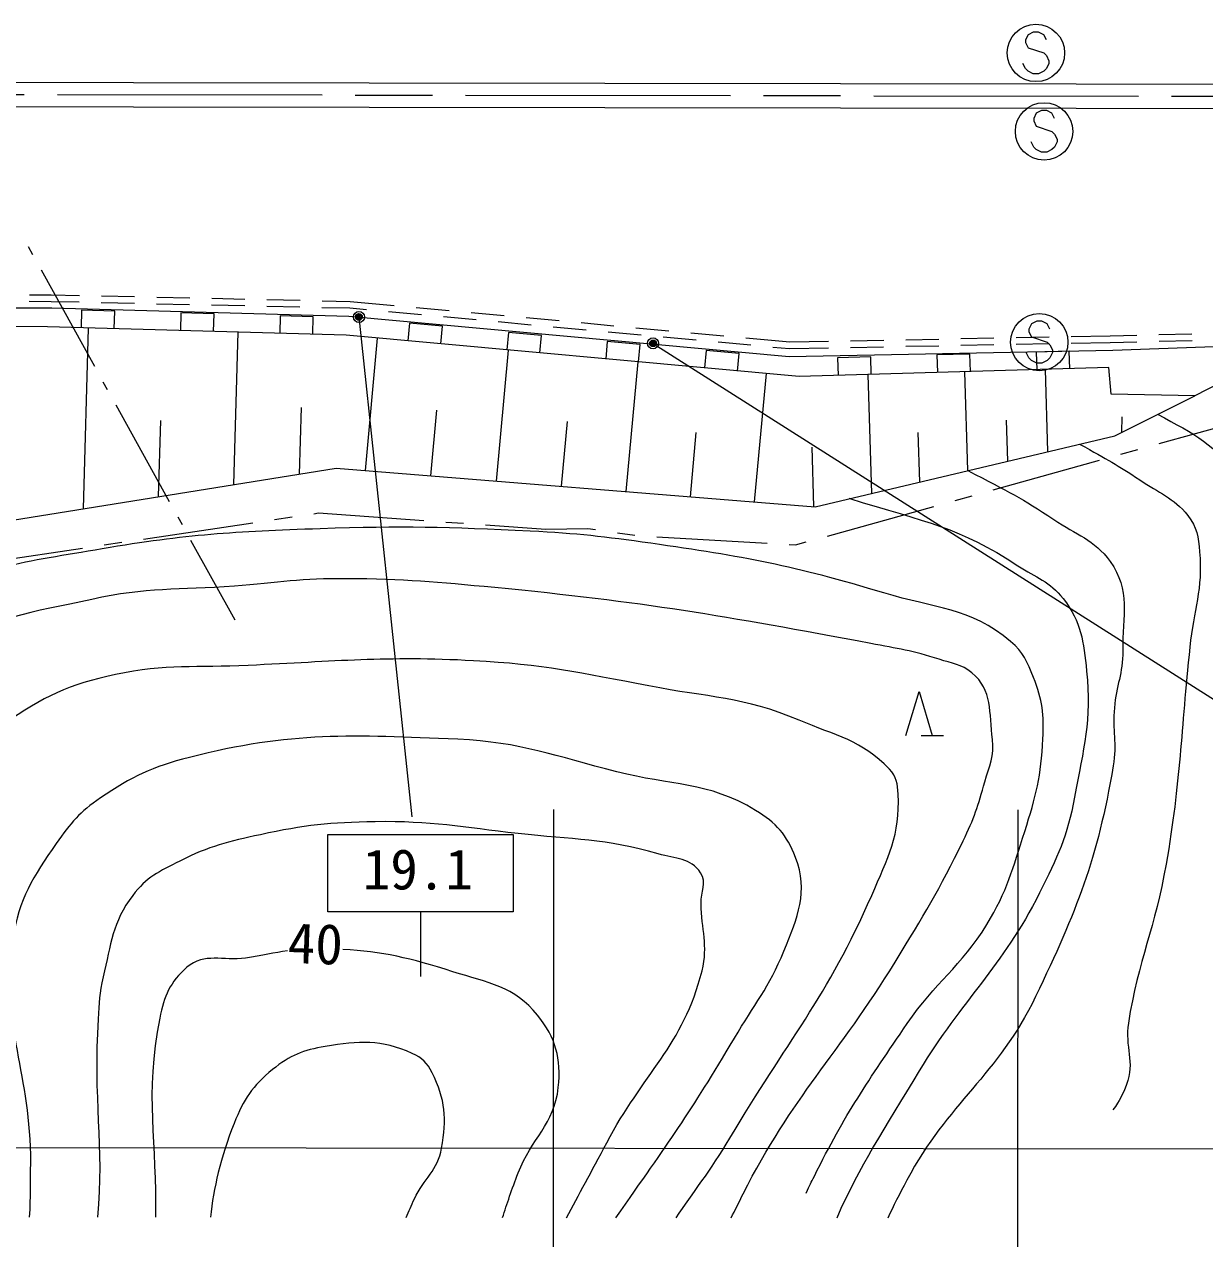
# Model space of a CAD drawing. Units: millimetres, scale not verified. Extents: x 40000 to 680000, y 20000 to 380000.
# Drawn here: x 270575 to 324071, y 236172 to 291224 of the extents above; entities that cross this region are included whole.
import ezdxf
from ezdxf.enums import TextEntityAlignment as Align

# ---------------------------------------------------------------- set-up
doc = ezdxf.new("R2010")
doc.units = ezdxf.units.MM
doc.header["$LTSCALE"] = 1000
doc.header["$PDMODE"] = 32
doc.header["$PDSIZE"] = 500
doc.linetypes.add('CHAIN', pattern=[18.5, 12, -1.5, 3.5, -1.5])
for name, color, linetype, lineweight in [('M-BGD', 7, 'Continuous', 13), ('M-BMK', 2, 'CHAIN', 13), ('M-BMK-ROW', 30, 'Continuous', 13), ('M-STR-HTXT', 7, 'Continuous', 13), ('M-STR-STRC', 7, 'Continuous', 13)]:
    doc.layers.add(name, color=color, linetype=linetype, lineweight=lineweight)
doc.styles.add('ＭＳ ゴシック', font='')
doc.styles.get('ＭＳ ゴシック').set_extended_font_data('MS Gothic')

msp = doc.modelspace()

# ---------------------------------------------------------------- linework, layer by layer
at = {"layer": 'M-BGD'}
for p, q in [((270962, 280780), (270769, 281130)), ((273769, 275704), (271349, 280080)), ((271795, 278648), (270801, 278652)), ((271799, 278948), (270805, 278952)), ((273066, 278620), (271795, 278648)), ((273076, 278920), (271799, 278948)), ((275565, 278565), (274065, 278598)), ((275576, 278865), (274076, 278898)), ((278075, 278809), (276575, 278843)), ((280574, 278754), (279075, 278787)), ((283074, 278699), (281574, 278732)), ((285351, 278649), (284074, 278677)), ((287341, 278465), (285351, 278649)), ((273175, 278264), (273153, 277464)), ((274675, 278222), (273175, 278264)), ((274652, 277422), (274675, 278222)), ((278065, 278510), (276565, 278543)), ((277674, 278138), (277651, 277338)), ((279173, 278095), (277674, 278138)), ((280564, 278455), (279064, 278488)), ((279151, 277296), (279173, 278095)), ((283063, 278399), (281564, 278432)), ((285334, 278349), (284063, 278377)), ((286082, 278280), (285334, 278349)), ((288571, 278050), (287078, 278188)), ((289830, 278235), (288336, 278373)), ((292319, 278006), (290826, 278143)), ((282172, 278011), (282150, 277212)), ((283671, 277969), (282172, 278011)), ((283649, 277170), (283671, 277969)), ((288033, 277668), (287960, 276872)), ((289527, 277532), (288033, 277668)), ((289454, 276735), (289527, 277532)), ((291061, 277820), (289567, 277958)), ((293550, 277591), (292056, 277729)), ((294809, 277776), (293315, 277914)), ((296040, 277361), (294546, 277499)), ((297298, 277546), (295805, 277684)), ((273251, 269265), (273481, 277455)), ((280071, 270359), (280265, 277265)), ((286034, 270996), (286583, 276998)), ((292514, 277259), (292442, 276462)), ((294008, 277122), (292514, 277259)), ((293935, 276325), (294008, 277122)), ((298529, 277131), (297035, 277269)), ((299788, 277316), (298294, 277454)), ((301018, 276901), (299525, 277039)), ((302277, 277086), (300783, 277224)), ((305262, 276810), (303273, 276994)), ((312022, 276940), (310522, 276911)), ((314521, 276988), (313021, 276959)), ((317021, 277036), (315521, 277008)), ((319781, 277089), (318020, 277056)), ((320991, 277119), (319781, 277089)), ((323490, 277181), (321991, 277144)), ((291977, 270517), (292520, 276455)), ((296996, 276849), (296923, 276052)), ((298490, 276712), (296996, 276849)), ((298417, 275916), (298490, 276712)), ((301477, 276439), (301404, 275643)), ((302971, 276303), (301477, 276439)), ((303508, 276671), (302014, 276809)), ((305251, 276510), (304504, 276579)), ((307020, 276544), (305251, 276510)), ((307023, 276844), (305262, 276810)), ((309520, 276592), (308020, 276563)), ((309522, 276892), (308022, 276863)), ((312019, 276640), (310520, 276611)), ((314519, 276688), (313019, 276659)), ((317018, 276736), (315519, 276707)), ((317932, 276407), (316432, 276363)), ((316432, 276363), (316456, 275564)), ((317955, 275607), (317932, 276407)), ((319787, 276789), (318018, 276755)), ((321002, 276819), (319787, 276789)), ((323501, 276881), (322002, 276844)), ((328242, 276759), (323620, 274386)), ((297857, 270044), (298394, 275918)), ((302898, 275506), (302971, 276303)), ((308936, 276146), (307436, 276102)), ((307436, 276102), (307459, 275302)), ((308959, 275346), (308936, 276146)), ((313434, 276276), (311934, 276233)), ((311934, 276233), (311958, 275433)), ((313457, 275477), (313434, 276276)), ((303674, 269575), (304205, 275387)), ((308978, 269960), (308821, 275342)), ((313335, 270993), (313205, 275469)), ((316959, 271853), (316850, 275575)), ((274350, 274654), (274156, 275004)), ((277157, 269579), (274737, 273954)), ((283046, 270837), (283131, 273849)), ((289006, 270757), (289277, 273725)), ((276661, 269812), (276758, 273265)), ((294917, 270280), (295186, 273218)), ((315147, 271423), (315093, 273284)), ((320315, 272732), (320328, 273427)), ((300765, 269809), (301031, 272715)), ((311156, 270477), (311091, 272715)), ((306357, 269359), (306279, 272050)), ((277738, 268529), (277544, 268879)), ((280127, 264209), (278125, 267829)), ((310526, 258985), (311126, 260985)), ((311126, 260985), (311726, 258985)), ((311226, 258985), (312226, 258985))]:
    msp.add_line(p, q, dxfattribs=at)
for points in [[(68574, 288850), (144329, 288751), (168574, 288720), (217555, 288656), (264836, 288595), (318245, 288525), (369546, 288463)], [(68572, 287750), (144327, 287651), (168572, 287620), (217553, 287556), (264834, 287495), (318244, 287425), (369545, 287363)], [(243832, 278365), (271829, 278375), (285282, 277999), (305233, 276165), (319903, 276449), (328242, 276759)], [(323620, 274386), (319825, 274455), (319724, 275659), (305690, 275251), (285168, 277127), (271634, 277507), (254711, 277575), (254653, 276471), (246466, 276339)], [(246466, 276339), (257447, 270367), (269184, 268612), (284705, 271103), (306420, 269354), (319999, 272573), (323620, 274386)]]:
    msp.add_lwpolyline(points, dxfattribs=at)
for points, knots in [([(321935, 273543), (323624, 272638), (324602, 272177), (325565, 270636), (326404, 269294), (326277, 268271), (326728, 266754), (326849, 266347), (326691, 265906), (327035, 265711), (327981, 265175), (328858, 265961), (329943, 266390), (333389, 267753), (334662, 269864), (338116, 271207), (339652, 271805), (340632, 271748), (342265, 271975), (343130, 272096), (343612, 272226), (344485, 272248), (344668, 272253), (344770, 272223), (344951, 272199), (346489, 271995), (347324, 271707), (348866, 271531), (351360, 271247), (352783, 271479), (355292, 271541), (358147, 271612), (359741, 271780), (362594, 271886), (364158, 271944), (365035, 271999), (366599, 271968), (370438, 271893), (372573, 271501), (376393, 271117), (379198, 270836), (380770, 270673), (383561, 270281), (385437, 270017), (386646, 270350), (388353, 269527), (389640, 268906), (390312, 268296), (391088, 267095), (392117, 265505), (392306, 264387), (392801, 262559), (393987, 258180), (393993, 255577), (394498, 251067), (394736, 248952), (394847, 247749), (394744, 245623), (394692, 244550), (394626, 243637), (394520, 242779)], [0, 0, 0, 0, 1, 1, 1, 2, 2, 2, 3, 3, 3, 4, 4, 4, 5, 5, 5, 6, 6, 6, 7, 7, 7, 8, 8, 8, 9, 9, 9, 10, 10, 10, 11, 11, 11, 12, 12, 12, 13, 13, 13, 14, 14, 14, 15, 15, 15, 16, 16, 16, 17, 17, 17, 18, 18, 18, 19, 19, 19, 20, 20, 20, 20]), ([(318396, 272193), (319710, 271468), (320097, 271263), (321126, 270569), (322005, 269976), (322646, 269782), (323307, 268953), (323727, 268426), (323778, 267983), (323839, 267312), (323994, 265623), (323577, 264679), (323397, 262992), (322989, 259147), (322984, 256961), (322321, 253151), (321825, 250303), (321070, 248804), (320611, 245950), (320438, 244873), (320923, 244174), (320527, 243158), (320341, 242683), (320241, 242456), (319910, 242007)], [0, 0, 0, 0, 1, 1, 1, 2, 2, 2, 3, 3, 3, 4, 4, 4, 5, 5, 5, 6, 6, 6, 7, 7, 7, 8, 8, 8, 8]), ([(313335, 270993), (315203, 270022), (315779, 269754), (317229, 268773), (318260, 268075), (319057, 267879), (319786, 266870), (320722, 265574), (320342, 264417), (320355, 262819), (320364, 261799), (320069, 261252), (319976, 260236), (319883, 259215), (320098, 258622), (319927, 257611), (319207, 253362), (318274, 251039), (316407, 247155), (314685, 243573), (312432, 242332), (310570, 238820), (310241, 238200), (309957, 237643), (309714, 237108)], [0, 0, 0, 0, 1, 1, 1, 2, 2, 2, 3, 3, 3, 4, 4, 4, 5, 5, 5, 6, 6, 6, 7, 7, 7, 8, 8, 8, 8]), ([(307945, 269735), (311509, 268630), (312912, 268448), (315603, 266679), (316431, 266135), (317047, 265971), (317655, 265188), (318482, 264124), (318580, 263247), (318720, 261906), (318953, 259675), (318577, 258395), (318172, 256189), (317847, 254415), (317402, 253462), (316589, 251852), (314874, 248453), (313099, 247035), (311130, 243776), (309557, 241175), (308409, 239416), (307394, 237110)], [0, 0, 0, 0, 1, 1, 1, 2, 2, 2, 3, 3, 3, 4, 4, 4, 5, 5, 5, 6, 6, 6, 7, 7, 7, 7]), ([(306012, 238244), (306175, 238612), (306234, 238712), (306381, 239011), (307779, 241846), (308814, 243309), (310590, 245925), (311854, 247788), (313025, 248499), (314200, 250420), (315127, 251935), (315373, 252940), (315913, 254632), (316420, 256225), (316663, 257161), (316737, 258831), (316785, 259930), (316726, 260596), (316314, 261616), (316031, 262317), (315854, 262763), (315274, 263249), (313434, 264792), (311831, 264752), (309532, 265446), (305493, 266664), (303147, 267112), (298969, 267696), (296844, 267993), (295647, 268142), (293505, 268247), (289792, 268429), (287704, 268483), (283989, 268356), (280115, 268224), (277929, 268095), (274107, 267445), (270612, 266851), (268487, 266635), (265392, 264903), (264224, 264249), (263550, 263788), (262762, 262706), (261509, 260987), (260926, 259881), (260298, 257848), (259655, 255763), (259784, 254418), (260129, 252264), (260606, 249293), (261888, 247883), (262524, 244942), (262974, 242857), (263242, 241590), (262860, 239492), (262693, 238572), (262403, 237833), (262050, 237164)], [0, 0, 0, 0, 1, 1, 1, 2, 2, 2, 3, 3, 3, 4, 4, 4, 5, 5, 5, 6, 6, 6, 7, 7, 7, 8, 8, 8, 9, 9, 9, 10, 10, 10, 11, 11, 11, 12, 12, 12, 13, 13, 13, 14, 14, 14, 15, 15, 15, 16, 16, 16, 17, 17, 17, 18, 18, 18, 19, 19, 19, 19]), ([(302611, 237116), (302782, 237464), (302963, 237826), (303155, 238206), (305366, 242585), (307479, 244524), (310040, 248708), (311327, 250809), (312049, 251994), (313128, 254209), (313616, 255210), (313805, 255815), (314102, 256888), (314304, 257619), (314550, 258045), (314454, 258797), (314297, 260025), (314472, 261035), (313520, 261827), (313038, 262228), (312631, 262241), (312036, 262437), (310854, 262825), (310155, 262923), (308933, 263153), (302320, 264395), (298592, 265046), (291895, 265685), (289273, 265936), (287798, 266075), (285165, 266091), (283181, 266103), (282073, 265919), (280095, 265760), (277569, 265558), (276107, 265713), (273635, 265155), (270884, 264534), (269111, 264414), (266820, 262768), (265393, 261742), (264757, 260863), (263955, 259299), (263110, 257652), (262926, 256557), (262756, 254714), (262478, 251694), (263067, 249987), (263508, 246987), (264026, 243457), (265814, 241513), (265166, 238005), (265105, 237670), (265065, 237412), (265014, 237161)], [0, 0, 0, 0, 1, 1, 1, 2, 2, 2, 3, 3, 3, 4, 4, 4, 5, 5, 5, 6, 6, 6, 7, 7, 7, 8, 8, 8, 9, 9, 9, 10, 10, 10, 11, 11, 11, 12, 12, 12, 13, 13, 13, 14, 14, 14, 15, 15, 15, 16, 16, 16, 17, 17, 17, 18, 18, 18, 18]), ([(300120, 237119), (300863, 238233), (301681, 239264), (302549, 240728), (305088, 245012), (306995, 247169), (308979, 251736), (309717, 253434), (310275, 254473), (310178, 256321), (310153, 256791), (310104, 257116), (309780, 257457), (308529, 258777), (307361, 258966), (305687, 259678), (303180, 260746), (301560, 260710), (298885, 261228), (295803, 261825), (294065, 262206), (290930, 262372), (286948, 262584), (284707, 262343), (280723, 262160), (278368, 262052), (277009, 262227), (274701, 261746), (272593, 261306), (271436, 260731), (269661, 259512), (268245, 258541), (267550, 257767), (266665, 256295), (265920, 255058), (265377, 254293), (265322, 252850), (265212, 250000), (265775, 248407), (266446, 245636), (266712, 244538), (267071, 243973), (267249, 242857), (267540, 241046), (267515, 239968), (267194, 238162), (267130, 237802), (267065, 237471), (266998, 237158)], [0, 0, 0, 0, 1, 1, 1, 2, 2, 2, 3, 3, 3, 4, 4, 4, 5, 5, 5, 6, 6, 6, 7, 7, 7, 8, 8, 8, 9, 9, 9, 10, 10, 10, 11, 11, 11, 12, 12, 12, 13, 13, 13, 14, 14, 14, 15, 15, 15, 16, 16, 16, 16]), ([(297383, 237122), (299800, 240570), (300746, 241860), (302754, 245264), (303655, 246790), (304331, 247566), (304997, 249209), (305626, 250759), (306125, 251897), (305528, 253460), (305138, 254479), (304653, 255024), (303719, 255589), (301535, 256910), (299897, 256708), (297422, 257335), (294639, 258039), (293091, 258687), (290223, 258810), (285464, 259013), (282671, 259170), (278057, 257991), (276380, 257562), (275455, 257128), (274025, 256153), (273099, 255522), (272667, 255013), (272026, 254093), (270963, 252565), (270335, 251592), (270063, 249750), (269481, 245822), (270879, 243585), (270851, 239613), (270843, 238603), (270852, 238147), (270803, 237154)], [0, 0, 0, 0, 1, 1, 1, 2, 2, 2, 3, 3, 3, 4, 4, 4, 5, 5, 5, 6, 6, 6, 7, 7, 7, 8, 8, 8, 9, 9, 9, 10, 10, 10, 11, 11, 11, 12, 12, 12, 12]), ([(301225, 252760), (300774, 253445), (300097, 253391), (299309, 253619), (296900, 254318), (295445, 254255), (292952, 254538), (290429, 254824), (289013, 255112), (286474, 255074), (284433, 255043), (283276, 254921), (281281, 254487), (279811, 254168), (278960, 253975), (277621, 253290), (276703, 252820), (276107, 252560), (275487, 251735), (274565, 250507), (274502, 249532), (274148, 248036), (273975, 247306), (273975, 246878), (273923, 246130), (273677, 242579), (274200, 240344), (273889, 237150)], [0, 0, 0, 0, 1, 1, 1, 2, 2, 2, 3, 3, 3, 4, 4, 4, 5, 5, 5, 6, 6, 6, 7, 7, 7, 8, 8, 8, 9, 9, 9, 9]), ([(295151, 237125), (295691, 238174), (296273, 239180), (296971, 240517), (298583, 243606), (300446, 244941), (301292, 248321), (301581, 249475), (301264, 250176), (301246, 251365), (301238, 251910), (301525, 252305), (301225, 252760)], [0, 0, 0, 0, 1, 1, 1, 2, 2, 2, 3, 3, 3, 4, 4, 4, 4]), ([(282505, 249228), (281913, 249138), (281357, 249002), (280605, 248895), (279564, 248747), (278747, 249156), (277947, 248474), (277171, 247812), (276917, 247172), (276714, 246172), (276002, 242677), (276597, 240494), (276519, 237147)], [0, 0, 0, 0, 1, 1, 1, 2, 2, 2, 3, 3, 3, 4, 4, 4, 4]), ([(292251, 237128), (292446, 237751), (292672, 238410), (292956, 239153), (293551, 240713), (294600, 241360), (294776, 243021), (294916, 244348), (294669, 245261), (293838, 246305), (292789, 247623), (291607, 247765), (290002, 248277), (288074, 248892), (286793, 249188), (285009, 249288)], [0, 0, 0, 0, 1, 1, 1, 2, 2, 2, 3, 3, 3, 4, 4, 4, 5, 5, 5, 5]), ([(287884, 237134), (287995, 237406), (288117, 237686), (288256, 237974), (288697, 238894), (289304, 239273), (289489, 240277), (289734, 241600), (289658, 242491), (289057, 243695), (288838, 244134), (288602, 244367), (288156, 244570), (286750, 245207), (285740, 245146), (284218, 244890), (283211, 244721), (282616, 244483), (281824, 243839), (280916, 243102), (280514, 242490), (280084, 241402), (279458, 239816), (279159, 238483), (279011, 237144)], [0, 0, 0, 0, 1, 1, 1, 2, 2, 2, 3, 3, 3, 4, 4, 4, 5, 5, 5, 6, 6, 6, 7, 7, 7, 8, 8, 8, 8])]:
    msp.add_open_spline(points, degree=3, knots=knots, dxfattribs=at)
at = {"layer": 'M-BMK'}
msp.add_lwpolyline([(68573, 288300), (365007, 287914), (365807, 287913), (466230, 287890), (500215, 287739)], dxfattribs=at)
at = {"layer": 'M-BMK-ROW'}
for p, q in [((322005, 272215), (325772, 273266)), ((314491, 270120), (319307, 271463)), ((320271, 271732), (321041, 271947)), ((312757, 269637), (313528, 269852)), ((306978, 268025), (311794, 269368)), ((281917, 268774), (282708, 268892)), ((283697, 269039), (283914, 269071)), ((283914, 269071), (288683, 268732)), ((289681, 268661), (290479, 268604)), ((275983, 267890), (280928, 268627)), ((291476, 268534), (294215, 268339)), ((294215, 268339), (296120, 268368)), ((296120, 268368), (296465, 268319)), ((297455, 268178), (298247, 268065)), ((274202, 267625), (274993, 267743)), ((299243, 267983), (304235, 267696)), ((305233, 267639), (305532, 267622)), ((305532, 267622), (306015, 267756)), ((268704, 266807), (273213, 267478))]:
    msp.add_line(p, q, dxfattribs=at)
at = {"layer": 'M-STR-HTXT'}
for p, q in [((294564, 255636), (294530, 223040)), ((315602, 255613), (315568, 222931)), ((571131, 239978), (68511, 240502))]:
    msp.add_line(p, q, dxfattribs=at)
at = {"layer": 'M-STR-STRC'}
for p, q in [((316067, 290751), (315949, 290515)), ((316303, 290869), (316067, 290751)), ((316540, 290869), (316303, 290869)), ((316776, 290751), (316540, 290869)), ((316894, 290515), (316776, 290751)), ((315949, 290515), (315949, 290397)), ((315949, 290397), (316067, 290160)), ((316067, 290160), (316776, 289924)), ((316776, 289924), (316894, 289806)), ((316894, 289806), (317012, 289569)), ((315949, 289215), (315831, 289451)), ((316067, 289097), (315949, 289215)), ((316303, 288978), (316067, 289097)), ((316776, 289097), (316540, 288978)), ((316894, 289215), (316776, 289097)), ((317012, 289451), (316894, 289215)), ((317012, 289569), (317012, 289451)), ((316540, 288978), (316303, 288978)), ((316438, 287195), (316320, 286959)), ((316320, 286959), (316320, 286841)), ((316320, 286841), (316438, 286604)), ((316674, 287313), (316438, 287195)), ((316910, 287313), (316674, 287313)), ((317147, 287195), (316910, 287313)), ((317265, 286959), (317147, 287195)), ((316438, 286604), (317147, 286368)), ((317147, 286368), (317265, 286250)), ((316320, 285659), (316201, 285895)), ((317265, 286250), (317383, 286013)), ((317383, 285895), (317265, 285659)), ((317383, 286013), (317383, 285895)), ((316438, 285541), (316320, 285659)), ((316674, 285423), (316438, 285541)), ((316910, 285423), (316674, 285423)), ((317147, 285541), (316910, 285423)), ((317265, 285659), (317147, 285541)), ((285742, 277957), (288144, 255293)), ((316221, 277642), (316103, 277405)), ((316457, 277760), (316221, 277642)), ((316693, 277760), (316457, 277760)), ((316930, 277642), (316693, 277760)), ((317048, 277405), (316930, 277642)), ((316103, 277405), (316103, 277287)), ((316103, 277287), (316221, 277051)), ((316221, 277051), (316930, 276814)), ((299070, 276760), (333983, 254591)), ((316930, 276814), (317048, 276696)), ((317048, 276696), (317166, 276460)), ((317166, 276460), (317166, 276342)), ((316103, 276105), (315984, 276342)), ((316221, 275987), (316103, 276105)), ((316457, 275869), (316221, 275987)), ((316693, 275869), (316457, 275869)), ((316930, 275987), (316693, 275869)), ((317048, 276105), (316930, 275987)), ((317166, 276342), (317048, 276105)), ((284329, 254490), (292729, 254490)), ((284329, 250990), (284329, 254490)), ((292729, 254490), (292729, 250990)), ((292729, 250990), (284329, 250990)), ((288529, 250990), (288529, 248058))]:
    msp.add_line(p, q, dxfattribs=at)
for centre, radius in [((316422, 289924), 1300), ((316792, 286368), 1300), ((285742, 277957), 150), ((285742, 277957), 120), ((285742, 277957), 90), ((285742, 277957), 60), ((316575, 276814), 1300), ((285742, 277957), 30), ((299070, 276760), 150), ((299070, 276760), 120), ((299070, 276760), 90), ((299070, 276760), 60), ((299070, 276760), 30)]:
    msp.add_circle(centre, radius, dxfattribs=at)
for p in [(285742, 277957), (299070, 276760)]:
    msp.add_point(p, dxfattribs=at)

# ---------------------------------------------------------------- texts
at = {"layer": 'M-BGD', "style": 'ＭＳ ゴシック'}
msp.add_text('40', height=1833, rotation=357.988, dxfattribs=at).set_placement((282467, 248128), align=Align.BOTTOM_LEFT)
at = {"layer": 'M-STR-STRC', "style": 'ＭＳ ゴシック'}
msp.add_text('19.1', height=1833, dxfattribs=at).set_placement((285915, 251454), align=Align.BOTTOM_LEFT)

doc.saveas('drawing.dxf')
